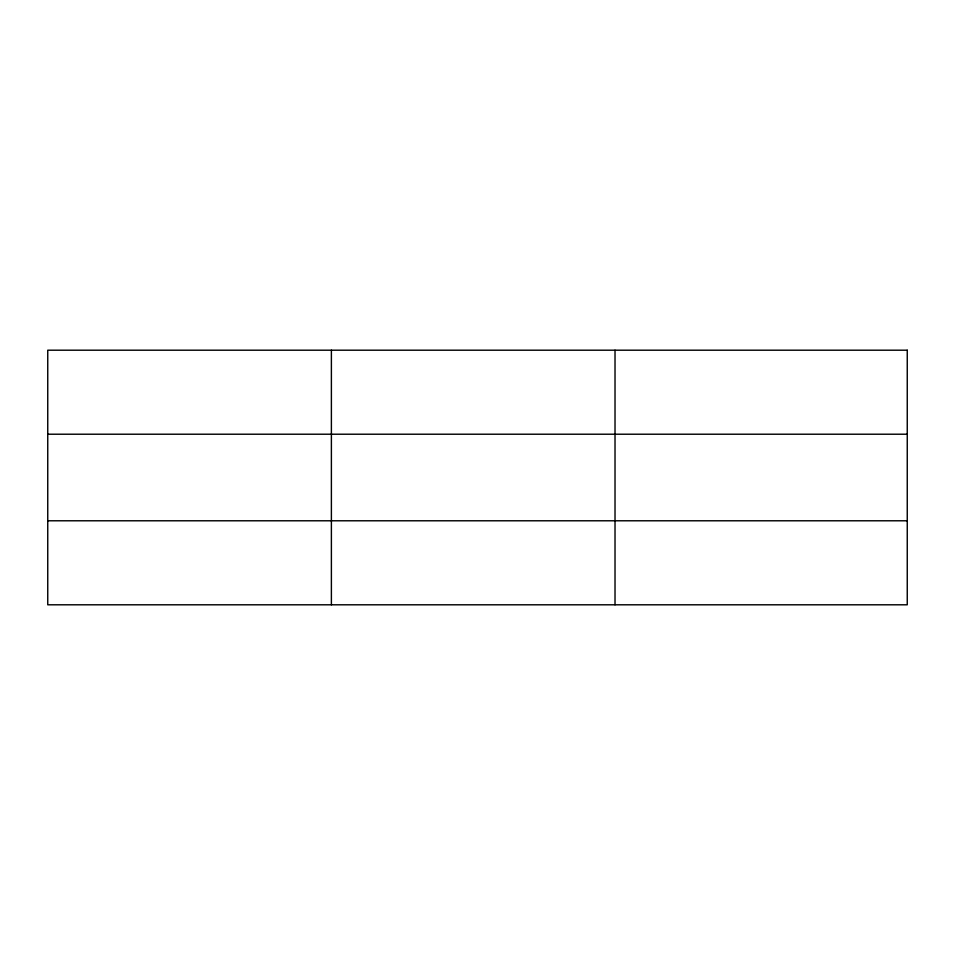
<?xml version="1.0" encoding="UTF-8"?>
<svg xmlns="http://www.w3.org/2000/svg" width="955" height="955" viewBox="0 0 955 955"><rect width="100%" height="100%" fill="white"/><g stroke="black" fill="none" stroke-linecap="round" stroke-linejoin="round"><path stroke-width="1.43" d="M331.385 604.802L331.385 350.199M615.02 604.802L615.02 350.199M47.75 434.215L907.25 434.215M47.75 520.785L907.25 520.785M907.25 350.199L907.25 604.802L47.75 604.802L47.75 350.199L907.25 350.199"/></g></svg>
